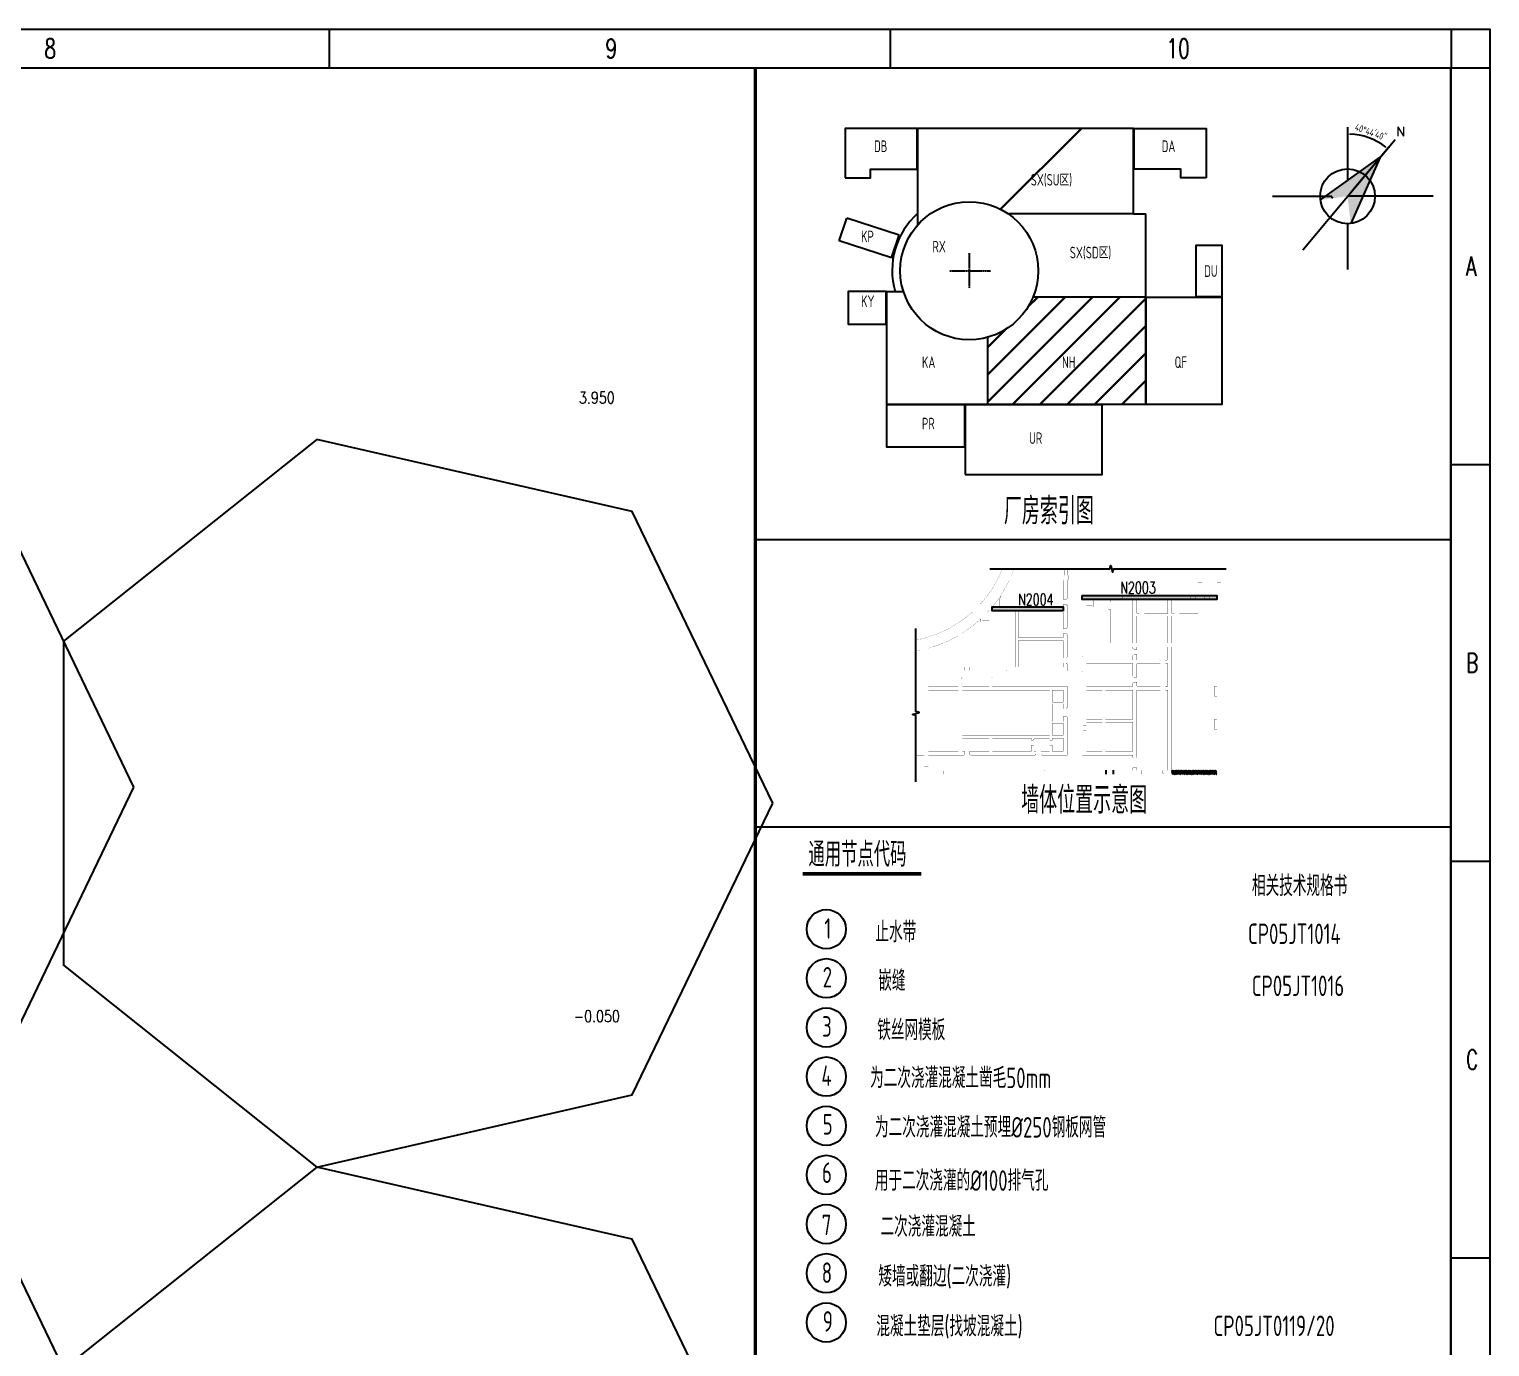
# Model space of a CAD drawing. Extents: x -383207 to 558143, y -95136 to 11777.
# Drawn here: x 400208 to 409659, y -81470 to -72949 of the extents above; entities that cross this region are included whole.
import ezdxf
from ezdxf.enums import TextEntityAlignment as Align

# ---------------------------------------------------------------- set-up
doc = ezdxf.new("R2010")
doc.units = 0
doc.linetypes.add('CENTER', pattern=[50.8, 31.75, -6.35, 6.35, -6.35])
doc.layers.get('0').update_dxf_attribs({"linetype": 'CONTINUOUS'})
for name, color, linetype in [('B版云线202106', 2, 'CONTINUOUS'), ('C77(文本)', 7, 'CONTINUOUS'), ('DIM', 3, 'CONTINUOUS'), ('NHFVVP_CenterLine', 4, 'CONTINUOUS'), ('NHJTTK', 7, 'CONTINUOUS'), ('TEXT', 4, 'CONTINUOUS'), ('THIN', 3, 'CONTINUOUS'), ('wall', 7, 'CONTINUOUS'), ('中心线', 2, 'CENTER'), ('缩略图', 4, 'CONTINUOUS')]:
    doc.layers.add(name, color=color, linetype=linetype)
doc.styles.add('DIM_FONT', font='SIMPLEX', dxfattribs={"width": 0.7, "bigfont": 'GBCBIG'})
doc.styles.add('HZ', font='TXT.shx', dxfattribs={"width": 0.7, "bigfont": 'hz.shx'})
doc.styles.add('RH', font='romans.shx', dxfattribs={"width": 0.7, "bigfont": 'hz.shx'})
doc.styles.add('ROMANT', font='ROMANT.shx', dxfattribs={"width": 0.618, "height": 450, "bigfont": 'ochinese.shx'})
doc.styles.add('S1', font='tssdeng.shx', dxfattribs={"width": 0.7, "bigfont": 'tssdchn.shx'})
doc.styles.add('TSSD_Dimension', font='Tssdeng.shx', dxfattribs={"width": 0.7, "bigfont": 'tssdchn.shx'})
doc.styles.add('TSSD_Label', font='tssdeng.shx', dxfattribs={"width": 0.7, "bigfont": 'hztxt.shx'})

# ---------------------------------------------------------------- blocks, each defined once
blk = doc.blocks.new('tk1')
at = {"color": 4, "flags": 128}
for points in [[(45508.8, -541567.7), (82683.8, -541567.7)], [(75173.8, -541567.7), (75173.8, -541817.7)], [(78803.8, -541567.7), (78803.8, -541817.7)], [(82433.8, -541567.7), (82433.8, -541817.7)], [(82683.8, -541567.7), (82683.8, -562592.7)]]:
    blk.add_lwpolyline(points, dxfattribs=at)
blk.add_lwpolyline([(46133.8, -541817.7), (82431.8, -541817.7), (82431.8, -562342.7), (46133.8, -562342.7)], close=True)
at = {"flags": 128}
for points in [[(82433.8, -541817.7), (82683.8, -541817.7)], [(82433.8, -544383.3), (82683.8, -544383.3)], [(82433.8, -546948.9), (82683.8, -546948.9)], [(82433.8, -549514.6), (82683.8, -549514.6)]]:
    blk.add_lwpolyline(points, dxfattribs=at)
at = {"layer": 'C77(文本)', "color": 4}
for p in [(77931.8, -541817.7), (82431.8, -554137.1)]:
    blk.add_line(p, (82431.8, -541817.7), dxfattribs=at)
at = {"color": 0, "style": 'HZ', "width": 0.7}
for s, p in [('8', (73332.1, -541755.2)), ('9', (76962.1, -541755.2)), ('10', (80592.1, -541755.2)), ('A', (82530.1, -543163.2)), ('B', (82530.1, -545728.8)), ('C', (82530.1, -548294.4))]:
    blk.add_text(s, height=125, dxfattribs=at).set_placement(p)
blk = doc.blocks.new('slt')
at = {"layer": 'wall'}
h = blk.add_hatch(dxfattribs=at)
h.set_pattern_fill('JIS_STN_1E', color=6, scale=6.48, style=0)
h.set_pattern_definition([(45, (83181.353, -251063.5346), (-4.582052, 4.582052), []), (45, (83185.921, -251063.5346), (-4.582052, 4.582052), [6.48, -3.24])])
h.paths.add_polyline_path([(60980.6, -243684.7), (60689, -243684.7), (60689, -243710.6), (60980.6, -243710.6)])
for p, q in [((60261.3, -243684.7), (60261.3, -243710.6)), ((60309.9, -243684.7), (60309.9, -243710.6))]:
    blk.add_line(p, q, dxfattribs=at)
at = {"layer": 'wall', "const_width": 0.972}
for points in [[(59031.7, -242843.6, 0.25589), (59593, -242381.9)], [(59650.8, -242424.3, 0.013804), (59667.5, -242381.9)], [(59577, -242560.4, 0.036163), (59636.1, -242456.7)], [(59526.1, -242628.5, 0.022164), (59570.4, -242570.1, 0.022164)], [(59462.6, -242696.6, 0.019791), (59508, -242649.6)], [(59333, -242798.2, 0.045893), (59452.9, -242705.8)], [(59112.7, -242896.2, 0.064129), (59307.1, -242814)], [(59031.7, -242914.4, 0.009987), (59064.1, -242908.1)]]:
    blk.add_lwpolyline(points, format="xyb", dxfattribs=at)
for points in [[(59992.4, -242424.3), (59992.4, -242381.9)], [(60011.8, -242424.3), (60011.8, -242381.9)], [(60109, -242424.3), (60109, -242381.9)], [(60128.5, -242424.3), (60128.5, -242381.9)], [(60750.5, -242424.3), (60750.5, -242381.9)], [(60776.5, -242424.3), (60776.5, -242381.9)], [(60980.6, -242424.3), (60980.6, -242381.9)], [(61006.5, -242424.3), (61006.5, -242381.9)], [(59985.9, -242456.7), (59636.1, -242456.7)], [(59992.4, -242424.3), (59650.8, -242424.3)], [(59985.9, -242579.9), (59985.9, -242456.7)], [(60018.3, -242424.3), (60011.8, -242424.3)], [(60013.4, -242456.7), (60011.8, -242456.7)], [(60011.8, -242575), (60011.8, -242456.7)], [(60018.3, -242451.9), (60018.3, -242424.3)], [(60109, -242424.3), (60102.5, -242424.3)], [(60102.5, -242451.9), (60102.5, -242424.3)], [(60857.5, -242456.7), (60107.4, -242456.7)], [(60750.5, -242424.3), (60128.5, -242424.3)], [(60980.6, -242424.3), (60776.5, -242424.3)], [(60857.5, -242472.9), (60857.5, -242456.7)], [(60857.5, -242472.9), (60883.4, -242472.9)], [(60980.6, -242456.7), (60883.4, -242456.7)], [(60883.4, -242472.9), (60883.4, -242456.7)], [(60980.6, -242473.4), (60980.6, -242456.7)], [(60980.6, -242472.9), (61006.5, -242472.9)], [(61006.5, -242472.9), (61006.5, -242424.3)], [(59576, -242570.1), (59570.4, -242570.1)], [(59576, -242628.5), (59576, -242570.1)], [(59585.7, -242560.4), (59577, -242560.4)], [(59585.8, -242628.5), (59585.8, -242560.4)], [(59985.9, -242579.9), (60007, -242579.9)], [(60366.6, -242553.9), (60109, -242553.9)], [(60109, -242553.9), (60109, -242908.7)], [(60173.8, -242579.9), (60134.9, -242579.9)], [(60134.9, -242579.9), (60134.9, -242618.7)], [(60173.8, -242579.9), (60173.8, -242618.7), (60134.9, -242618.7)], [(60183.5, -242579.9), (60183.5, -242628.5), (60134.9, -242628.5)], [(60277.5, -242579.9), (60183.5, -242579.9)], [(60277.5, -242579.9), (60277.5, -242596.1)], [(60371.5, -242579.9), (60293.7, -242579.9)], [(60293.7, -242579.9), (60293.7, -242596.1)], [(60371.5, -242579.9), (60371.5, -242558.8)], [(60420.1, -242579.9), (60420.1, -242558.8)], [(60436.3, -242579.9), (60420.1, -242579.9)], [(60609.6, -242553.9), (60424.9, -242553.9)], [(60436.3, -242579.9), (60436.3, -242861.7)], [(60462.2, -242670.6), (60462.2, -242579.9)], [(60614.5, -242579.9), (60462.2, -242579.9)], [(60614.5, -242579.9), (60614.5, -242558.8)], [(60646.9, -242579.9), (60646.9, -242558.8)], [(60663.1, -242579.9), (60646.9, -242579.9)], [(60804, -242553.9), (60651.7, -242553.9)], [(60663.1, -242670.6), (60663.1, -242579.9)], [(60689, -242670.6), (60689, -242579.9)], [(60808.9, -242579.9), (60689, -242579.9)], [(60808.9, -242579.9), (60808.9, -242558.8)], [(60841.3, -242579.9), (60841.3, -242558.8)], [(60857.5, -242579.9), (60841.3, -242579.9)], [(60857.5, -242553.9), (60846.1, -242553.9)], [(60857.5, -242553.9), (60857.5, -242505.3)], [(60857.5, -242505.3), (60883.4, -242505.3)], [(60857.5, -242670.6), (60857.5, -242579.9)], [(60883.4, -242553.9), (60883.4, -242505.3)], [(60894.7, -242553.9), (60883.4, -242553.9)], [(60899.6, -242579.9), (60883.4, -242579.9)], [(60883.4, -242861.7), (60883.4, -242579.9)], [(60899.6, -242579.9), (60899.6, -242558.8)], [(60899.6, -242579.9), (60899.6, -242558.8)], [(60932, -242579.9), (60932, -242558.8)], [(60932, -242579.9), (60932, -242558.8)], [(60980.6, -242579.9), (60932, -242579.9)], [(60980.6, -242553.9), (60936.8, -242553.9)], [(60980.6, -242553.9), (60980.6, -242505.3)], [(60980.6, -242505.3), (61006.5, -242505.3)], [(60980.6, -242861.7), (60980.6, -242579.9)], [(61006.5, -243710.6), (61006.5, -242505.3)], [(59508, -242715.9), (59508, -242649.6)], [(59526.1, -242628.5), (59576, -242628.5)], [(59527.4, -242654.4), (59674.9, -242654.4)], [(59527.4, -242654.4), (59527.4, -243017.3)], [(59585.8, -242628.5), (59985.9, -242628.5)], [(59674.9, -243017.3), (59674.9, -242654.4)], [(59694.3, -242654.4), (59985.9, -242654.4)], [(59694.3, -242654.4), (59694.3, -242826.1)], [(59985.9, -242628.5), (59985.9, -242612.3)], [(59985.9, -242612.3), (60007, -242612.3)], [(59985.9, -242767.8), (59985.9, -242654.4)], [(60011.8, -242762.9), (60011.8, -242617.1)], [(60134.9, -242628.5), (60134.9, -242861.7)], [(60277.5, -242596.1), (60293.7, -242596.1)], [(60277.5, -242644.7), (60293.7, -242644.7)], [(60277.5, -242644.7), (60277.5, -242861.7)], [(60293.7, -242644.7), (60293.7, -242861.7)], [(60462.2, -242670.6), (60478.4, -242670.6)], [(60478.4, -242686.8), (60478.4, -242670.6)], [(60510.8, -242670.6), (60663.1, -242670.6)], [(60510.8, -242686.8), (60510.8, -242670.6)], [(60689, -242670.6), (60705.2, -242670.6)], [(60705.2, -242686.8), (60705.2, -242670.6)], [(60737.6, -242670.6), (60857.5, -242670.6)], [(60737.6, -242686.8), (60737.6, -242670.6)], [(59452.9, -242725.7), (59452.9, -242705.8)], [(59508, -242725.7), (59452.9, -242725.7)], [(59462.6, -242715.9), (59462.6, -242696.6)], [(59508, -242715.9), (59462.6, -242715.9)], [(59508, -243017.3), (59508, -242725.7)], [(59985.9, -242767.8), (60007, -242767.8)], [(60462.2, -242861.7), (60462.2, -242686.8)], [(60462.2, -242686.8), (60478.4, -242686.8)], [(60510.8, -242686.8), (60663.1, -242686.8)], [(60663.1, -242861.7), (60663.1, -242686.8)], [(60689, -242861.7), (60689, -242686.8)], [(60689, -242686.8), (60705.2, -242686.8)], [(60737.6, -242686.8), (60857.5, -242686.8)], [(60857.5, -242861.7), (60857.5, -242686.8)], [(59307.1, -243091.8), (59307.1, -242814)], [(59333, -242798.2), (59333, -243017.3)], [(59694.3, -242826.1), (59985.9, -242826.1)], [(59694.3, -242845.5), (59694.3, -243017.3)], [(59694.3, -242845.5), (59985.9, -242845.5)], [(59985.9, -242826.1), (59985.9, -242800.2)], [(59985.9, -242800.2), (60007, -242800.2)], [(59985.9, -242958.9), (59985.9, -242845.5)], [(60011.8, -242954.1), (60011.8, -242805)], [(60277.5, -242861.7), (60134.9, -242861.7)], [(60436.3, -242861.7), (60293.7, -242861.7)], [(60663.1, -242861.7), (60462.2, -242861.7)], [(60857.5, -242861.7), (60689, -242861.7)], [(60980.6, -242861.7), (60883.4, -242861.7)], [(59064.1, -242918.1), (59064.1, -242908.1)], [(59064.1, -242918.1), (59112.7, -242918.1)], [(59064.1, -242992.6), (59064.1, -242950.5)], [(59064.1, -242950.5), (59112.7, -242950.5)], [(59112.7, -242918.1), (59112.7, -242896.2)], [(59112.7, -243140.4), (59112.7, -242950.5)], [(59985.9, -242958.9), (60007, -242958.9)], [(60109, -242950.8), (60109, -243005.9)], [(60134.9, -242913.6), (60113.9, -242913.6)], [(60134.9, -242946), (60113.9, -242946)], [(60436.3, -242887.7), (60134.9, -242887.7)], [(60134.9, -242887.7), (60134.9, -242913.6)], [(60134.9, -242946), (60134.9, -242971.9)], [(60436.3, -242887.7), (60436.3, -242899)], [(60436.3, -242941.1), (60436.3, -242971.9)], [(60462.2, -242903.9), (60441.1, -242903.9)], [(60462.2, -242936.3), (60441.1, -242936.3)], [(60462.2, -242903.9), (60462.2, -242887.7)], [(60663.1, -242887.7), (60462.2, -242887.7)], [(60462.2, -242971.9), (60462.2, -242936.3)], [(60663.1, -242971.9), (60663.1, -242887.7)], [(60689, -243684.7), (60689, -242887.7)], [(60980.6, -242887.7), (60689, -242887.7)], [(60980.6, -243140.4), (60980.6, -242887.7)], [(59064.1, -242992.6), (59031.7, -242992.6)], [(59064.1, -243025), (59031.7, -243025)], [(59064.1, -243288.1), (59064.1, -243025)], [(59333, -243017.3), (59349.2, -243017.3)], [(59333, -243043.2), (59344.4, -243043.2)], [(59333, -243043.2), (59333, -243086.9)], [(59349.2, -243017.3), (59349.2, -243038.3)], [(59381.6, -243017.3), (59508, -243017.3)], [(59381.6, -243017.3), (59381.6, -243038.3)], [(59386.5, -243043.2), (59508, -243043.2)], [(59508, -243091.8), (59508, -243043.2)], [(59527.4, -243017.3), (59626.3, -243017.3)], [(59527.4, -243043.2), (59621.4, -243043.2)], [(59527.4, -243043.2), (59527.4, -243086.9)], [(59626.3, -243017.3), (59626.3, -243038.3)], [(59658.7, -243017.3), (59674.9, -243017.3)], [(59658.7, -243017.3), (59658.7, -243038.3)], [(59663.5, -243043.2), (60011.8, -243043.2)], [(59694.3, -243017.3), (59985.9, -243017.3)], [(59985.9, -243017.3), (59985.9, -242991.3)], [(59985.9, -242991.3), (60007, -242991.3)], [(60011.8, -243043.2), (60011.8, -242996.2)], [(60109, -243048), (60109, -243300.8)], [(60134.9, -243010.8), (60113.9, -243010.8)], [(60134.9, -243043.2), (60113.9, -243043.2)], [(60134.9, -242971.9), (60436.3, -242971.9)], [(60134.9, -242994.6), (60134.9, -243010.8)], [(60134.9, -242994.6), (60436.3, -242994.6)], [(60134.9, -243043.2), (60134.9, -243140.4)], [(60436.3, -242994.6), (60436.3, -243077.2)], [(60462.2, -242971.9), (60609.6, -242971.9)], [(60462.2, -243082.1), (60462.2, -242994.6)], [(60462.2, -242994.6), (60614.5, -242994.6)], [(60614.5, -242994.6), (60614.5, -242976.8)], [(60646.9, -242994.6), (60646.9, -242976.8)], [(60646.9, -242994.6), (60663.1, -242994.6)], [(60651.7, -242971.9), (60663.1, -242971.9)], [(60663.1, -243140.4), (60663.1, -242994.6)], [(59112.7, -243140.4), (59307.1, -243140.4)], [(59307.1, -243091.8), (59328.2, -243091.8)], [(59307.1, -243140.4), (59307.1, -243124.2)], [(59307.1, -243124.2), (59328.2, -243124.2)], [(59333, -243129), (59333, -243140.4)], [(59333, -243140.4), (59508, -243140.4)], [(59522.6, -243091.8), (59508, -243091.8)], [(59508, -243140.4), (59508, -243124.2)], [(59522.6, -243124.2), (59508, -243124.2)], [(59527.4, -243129), (59527.4, -243140.4)], [(59527.4, -243140.4), (60011.8, -243140.4)], [(60011.8, -243281.3), (60011.8, -243140.4)], [(60134.9, -243140.4), (60436.3, -243140.4)], [(60436.3, -243119.3), (60436.3, -243140.4)], [(60462.2, -243082.1), (60441.1, -243082.1)], [(60462.2, -243114.5), (60441.1, -243114.5)], [(60462.2, -243114.5), (60462.2, -243140.4)], [(60462.2, -243140.4), (60609.6, -243140.4)], [(60614.5, -243166.3), (60614.5, -243145.2)], [(60646.9, -243166.3), (60646.9, -243145.2)], [(60651.7, -243140.4), (60663.1, -243140.4)], [(60980.6, -243205.2), (60964.4, -243205.2), (60964.4, -243140.4), (60980.6, -243140.4)], [(59112.7, -243166.3), (59307.1, -243166.3)], [(59112.7, -243561.5), (59112.7, -243166.3)], [(59307.1, -243561.6), (59307.1, -243166.3)], [(59333, -243166.3), (59898.4, -243166.3)], [(59333, -243166.3), (59333, -243457.9)], [(59898.4, -243166.3), (59898.4, -243457.9)], [(59914.6, -243166.3), (59985.9, -243166.3)], [(59914.6, -243244.1), (59914.6, -243166.3)], [(59914.6, -243244.1), (59985.9, -243244.1)], [(59985.9, -243244.1), (59985.9, -243166.3)], [(60134.9, -243166.3), (60238.6, -243166.3)], [(60134.9, -243166.3), (60134.9, -243305.6)], [(60238.6, -243166.3), (60238.6, -243312.1)], [(60258.1, -243312.1), (60258.1, -243166.3)], [(60258.1, -243166.3), (60436.3, -243166.3)], [(60436.3, -243166.3), (60436.3, -243354.2)], [(60462.2, -243603.7), (60462.2, -243166.3)], [(60462.2, -243166.3), (60614.5, -243166.3)], [(60646.9, -243166.3), (60663.1, -243166.3)], [(60663.1, -243684.7), (60663.1, -243166.3)], [(60980.6, -243354.2), (60980.6, -243205.2)], [(59064.1, -243288.1), (59031.7, -243288.1)], [(59064.1, -243320.5), (59031.7, -243320.5)], [(59064.1, -243545.4), (59064.1, -243320.5)], [(59914.6, -243370.4), (59914.6, -243253.8)], [(59914.6, -243253.8), (59985.9, -243253.8)], [(59985.9, -243286.2), (59985.9, -243253.8)], [(59985.9, -243370.4), (59985.9, -243334.8)], [(60011.8, -243587.5), (60011.8, -243339.6)], [(60134.9, -243305.6), (60113.9, -243305.6)], [(60134.9, -243338), (60113.9, -243338)], [(60134.9, -243338), (60134.9, -243354.2)], [(60238.6, -243312.1), (60258.1, -243312.1)], [(59914.6, -243370.4), (59985.9, -243370.4)], [(59914.6, -243457.9), (59914.6, -243380.1)], [(59914.6, -243380.1), (59985.9, -243380.1)], [(59985.9, -243457.9), (59985.9, -243380.1)], [(60109, -243342.9), (60109, -243388.2)], [(60109, -243430.4), (60109, -243587.5)], [(60134.9, -243393.1), (60113.9, -243393.1)], [(60134.9, -243425.5), (60113.9, -243425.5)], [(60134.9, -243354.2), (60238.6, -243354.2)], [(60134.9, -243373.7), (60238.6, -243373.7)], [(60134.9, -243373.7), (60134.9, -243393.1)], [(60134.9, -243425.5), (60134.9, -243561.6)], [(60238.6, -243344.5), (60238.6, -243354.2)], [(60238.6, -243344.5), (60258.1, -243344.5)], [(60238.6, -243373.7), (60238.6, -243519.5)], [(60258.1, -243354.2), (60258.1, -243344.5)], [(60258.1, -243354.2), (60436.3, -243354.2)], [(60258.1, -243519.5), (60258.1, -243373.7)], [(60258.1, -243373.7), (60436.3, -243373.7)], [(60436.3, -243373.7), (60436.3, -243561.6)], [(60980.6, -243419), (60964.4, -243419), (60964.4, -243354.2), (60980.6, -243354.2)], [(60980.6, -243684.7), (60980.6, -243419)], [(59333, -243457.9), (59898.4, -243457.9)], [(59333, -243477.3), (59333, -243561.6)], [(59333, -243477.3), (59508, -243477.3)], [(59508, -243561.6), (59508, -243477.3)], [(59527.4, -243477.3), (59780.2, -243477.3)], [(59527.4, -243477.3), (59527.4, -243561.6)], [(59780.2, -243477.3), (59780.2, -243490.3)], [(59780.2, -243490.3), (59791.5, -243490.3)], [(59780.2, -243522.7), (59780.2, -243561.6)], [(59780.2, -243522.7), (59791.5, -243522.7)], [(59796.4, -243477.3), (59898.4, -243477.3)], [(59796.4, -243485.4), (59796.4, -243477.3)], [(59796.4, -243561.6), (59796.4, -243527.6)], [(59898.4, -243490.3), (59898.4, -243477.3)], [(59898.4, -243490.3), (59914.6, -243490.3)], [(59898.4, -243561.6), (59898.4, -243522.7)], [(59898.4, -243522.7), (59914.6, -243522.7)], [(59914.6, -243457.9), (59985.9, -243457.9)], [(59914.6, -243490.3), (59914.6, -243477.3)], [(59914.6, -243477.3), (59985.9, -243477.3)], [(59914.6, -243561.6), (59914.6, -243522.7)], [(59985.9, -243477.3), (59985.9, -243561.6)], [(60238.6, -243519.5), (60258.1, -243519.5)], [(59064.1, -243545.4), (59031.7, -243545.4)], [(59086.8, -243587.5), (59031.7, -243587.5)], [(59086.8, -243587.5), (59086.8, -243611.8)], [(59112.7, -243611.8), (59086.8, -243611.8)], [(59112.7, -243561.6), (59307.1, -243561.6)], [(59112.7, -243587.5), (59344.4, -243587.5)], [(59112.7, -243587.5), (59112.7, -243587.5)], [(59112.7, -243611.8), (59112.7, -243587.5)], [(59333, -243561.6), (59349.2, -243561.6)], [(59349.2, -243561.6), (59349.2, -243582.6)], [(59381.6, -243561.6), (59508, -243561.6)], [(59381.6, -243561.6), (59381.6, -243582.6)], [(59386.5, -243587.5), (59804.5, -243587.5)], [(59527.4, -243561.6), (59780.2, -243561.6)], [(59796.4, -243561.6), (59809.3, -243561.6)], [(59809.3, -243561.6), (59809.3, -243582.6)], [(59841.7, -243561.6), (59898.4, -243561.6)], [(59841.7, -243561.6), (59841.7, -243582.6)], [(59846.6, -243587.5), (60011.8, -243587.5)], [(59914.6, -243561.6), (59985.9, -243561.6)], [(60109, -243587.5), (60436.3, -243587.5)], [(60134.9, -243561.6), (60238.6, -243561.6)], [(60238.6, -243551.9), (60238.6, -243561.6)], [(60238.6, -243551.9), (60258.1, -243551.9)], [(60258.1, -243561.6), (60258.1, -243551.9)], [(60258.1, -243561.6), (60436.3, -243561.6)], [(60436.3, -243587.5), (60436.3, -243603.7)], [(60436.3, -243603.7), (60462.2, -243603.7)], [(59086.8, -243684.7), (59031.7, -243684.7)], [(59162.9, -243710.6), (59031.7, -243710.6)], [(59112.7, -243660.4), (59086.8, -243660.4)], [(59086.8, -243660.4), (59086.8, -243684.7)], [(59112.7, -243684.7), (59112.7, -243660.4)], [(59158.1, -243684.7), (59112.7, -243684.7)], [(59162.9, -243689.6), (59162.9, -243710.6)], [(59211.5, -243689.6), (59211.5, -243710.6)], [(59333, -243710.6), (59211.5, -243710.6)], [(59333, -243684.7), (59216.4, -243684.7)], [(59333, -243684.7), (59333, -243710.6)], [(59862.8, -243684.7), (59430.2, -243684.7)], [(59430.2, -243684.7), (59430.2, -243710.6)], [(59867.6, -243710.6), (59430.2, -243710.6)], [(59867.6, -243689.6), (59867.6, -243710.6)], [(59964.8, -243689.6), (59964.8, -243710.6)], [(60261.3, -243710.6), (59964.8, -243710.6)], [(60261.3, -243684.7), (59969.7, -243684.7)], [(60261.3, -243684.7), (60261.3, -243710.6)], [(60436.3, -243684.7), (60309.9, -243684.7)], [(60309.9, -243710.6), (60309.9, -243684.7)], [(60489.7, -243710.6), (60309.9, -243710.6)], [(60436.3, -243668.5), (60436.3, -243684.7)], [(60436.3, -243668.5), (60462.2, -243668.5)], [(60462.2, -243684.7), (60462.2, -243668.5)], [(60494.6, -243684.7), (60462.2, -243684.7)], [(60494.6, -243705.8), (60494.6, -243684.7)], [(60663.1, -243684.7), (60630.7, -243684.7)], [(60630.7, -243705.8), (60630.7, -243684.7)], [(61006.5, -243710.6), (60635.5, -243710.6)], [(60980.6, -243684.7), (60689, -243684.7)]]:
    blk.add_lwpolyline(points, dxfattribs=at)
at = {"layer": 'wall', "ltscale": 10, "const_width": 0.972}
for points in [[(60018.3, -242451.9), (60013.4, -242451.9), (60013.4, -242456.7)], [(60102.5, -242451.9), (60107.4, -242451.9), (60107.4, -242456.7)], [(60007, -242579.9), (60007, -242575), (60011.8, -242575)], [(60371.5, -242558.8), (60366.6, -242558.8), (60366.6, -242553.9)], [(60420.1, -242558.8), (60424.9, -242558.8), (60424.9, -242553.9)], [(60614.5, -242558.8), (60609.6, -242558.8), (60609.6, -242553.9)], [(60646.9, -242558.8), (60651.7, -242558.8), (60651.7, -242553.9)], [(60808.9, -242558.8), (60804, -242558.8), (60804, -242553.9)], [(60841.3, -242558.8), (60846.1, -242558.8), (60846.1, -242553.9)], [(60899.6, -242558.8), (60894.7, -242558.8), (60894.7, -242553.9)], [(60932, -242558.8), (60936.8, -242558.8), (60936.8, -242553.9)], [(60007, -242612.3), (60007, -242617.1), (60011.8, -242617.1)], [(60007, -242767.8), (60007, -242762.9), (60011.8, -242762.9)], [(60007, -242800.2), (60007, -242805), (60011.8, -242805)], [(60007, -242958.9), (60007, -242954.1), (60011.8, -242954.1)], [(60113.9, -242913.6), (60113.9, -242908.7), (60109, -242908.7)], [(60113.9, -242946), (60113.9, -242950.8), (60109, -242950.8)], [(60441.1, -242903.9), (60441.1, -242899), (60436.3, -242899)], [(60441.1, -242936.3), (60441.1, -242941.1), (60436.3, -242941.1)], [(59349.2, -243038.3), (59344.4, -243038.3), (59344.4, -243043.2)], [(59381.6, -243038.3), (59386.5, -243038.3), (59386.5, -243043.2)], [(59626.3, -243038.3), (59621.4, -243038.3), (59621.4, -243043.2)], [(59658.7, -243038.3), (59663.5, -243038.3), (59663.5, -243043.2)], [(60007, -242991.3), (60007, -242996.2), (60011.8, -242996.2)], [(60113.9, -243010.8), (60113.9, -243005.9), (60109, -243005.9)], [(60113.9, -243043.2), (60113.9, -243048), (60109, -243048)], [(60614.5, -242976.8), (60609.6, -242976.8), (60609.6, -242971.9)], [(60646.9, -242976.8), (60651.7, -242976.8), (60651.7, -242971.9)], [(59328.2, -243091.8), (59328.2, -243086.9), (59333, -243086.9)], [(59328.2, -243124.2), (59328.2, -243129), (59333, -243129)], [(59522.6, -243091.8), (59522.6, -243086.9), (59527.4, -243086.9)], [(59522.6, -243124.2), (59522.6, -243129), (59527.4, -243129)], [(60441.1, -243082.1), (60441.1, -243077.2), (60436.3, -243077.2)], [(60441.1, -243114.5), (60441.1, -243119.3), (60436.3, -243119.3)], [(60614.5, -243145.2), (60609.6, -243145.2), (60609.6, -243140.4)], [(60646.9, -243145.2), (60651.7, -243145.2), (60651.7, -243140.4)], [(60007, -243286.2), (59985.9, -243286.2)], [(59985.9, -243334.8), (60007, -243334.8)], [(60007, -243286.2), (60007, -243281.3), (60011.8, -243281.3)], [(60007, -243334.8), (60007, -243339.6), (60011.8, -243339.6)], [(60113.9, -243305.6), (60113.9, -243300.8), (60109, -243300.8)], [(60113.9, -243338), (60113.9, -243342.9), (60109, -243342.9)], [(60113.9, -243393.1), (60113.9, -243388.2), (60109, -243388.2)], [(60113.9, -243425.5), (60113.9, -243430.4), (60109, -243430.4)], [(59791.5, -243490.3), (59791.5, -243485.4), (59796.4, -243485.4)], [(59791.5, -243522.7), (59791.5, -243527.6), (59796.4, -243527.6)], [(59349.2, -243582.6), (59344.4, -243582.6), (59344.4, -243587.5)], [(59381.6, -243582.6), (59386.5, -243582.6), (59386.5, -243587.5)], [(59809.3, -243582.6), (59804.5, -243582.6), (59804.5, -243587.5)], [(59841.7, -243582.6), (59846.6, -243582.6), (59846.6, -243587.5)], [(59162.9, -243689.6), (59158.1, -243689.6), (59158.1, -243684.7)], [(59211.5, -243689.6), (59216.4, -243689.6), (59216.4, -243684.7)], [(59867.6, -243689.6), (59862.8, -243689.6), (59862.8, -243684.7)], [(59964.8, -243689.6), (59969.7, -243689.6), (59969.7, -243684.7)], [(60494.6, -243705.8), (60489.7, -243705.8), (60489.7, -243710.6)], [(60630.7, -243705.8), (60635.5, -243705.8), (60635.5, -243710.6)]]:
    blk.add_lwpolyline(points, dxfattribs=at)
at = {"layer": 'wall'}
blk.add_arc((59576, -242570.1), 0.0162, 0, 90, dxfattribs=at)
blk = doc.blocks.new('_ClosedBlank')
at = {"color": 0}
blk.add_lwpolyline([(0, 0, 0, 0.658, 0), (-2.5, 0, 0.658, 0.658, 0)], format="xyseb", dxfattribs=at)
blk = doc.blocks.new('A$C5E8E3E41')
at = {"layer": 'DIM'}
blk.add_line((160, -2794), (1787, -851), dxfattribs=at)
blk.add_arc((0, -2986), 2685, 52.20852, 87.86565, dxfattribs=at)
at = {"layer": '缩略图'}
for p, q in [((0, 0), (0, -2316)), ((-1925, -5287), (2050, -536)), ((-3235, -2986), (-671, -2986)), ((3695, -2985), (0, -2986)), ((0, -4168), (0, -6137))]:
    blk.add_line(p, q, dxfattribs=at)
blk.add_lwpolyline([(-1172, -3135), (1408, -1304), (135, -4160)], dxfattribs=at)
blk.add_circle((0, -2986), 1181, dxfattribs=at)
blk.add_point((-669, -3033), dxfattribs=at)
blk.add_point((-669, -3033), dxfattribs=at)
for points in [[(0, -2986), (-1172, -3135), (1408, -1304)], [(135, -4160), (1408, -1304), (0, -2986)]]:
    blk.add_solid(points, dxfattribs=at)
at = {"layer": 'DIM', "xscale": 100, "yscale": 100, "zscale": 100}
for p, rotation in [((0, -301), 178.9328260940947), ((1723, -927), 321.1413489768363)]:
    blk.add_blockref('_ClosedBlank', p, dxfattribs=dict(at, rotation=rotation))
at = {"layer": 'DIM', "color": 7, "insert": (1004, -222), "char_height": 300, "attachment_point": 5, "rotation": 340.03709, "style": 'TSSD_Dimension'}
blk.add_mtext('\\A1;40°44\'40"', dxfattribs=at)
at = {"layer": '缩略图', "style": 'ROMANT'}
blk.add_text('N', height=400, dxfattribs=at).set_placement((2099, -395))
blk = doc.blocks.new('A$C3CC76250')
at = {"layer": 'TEXT', "lineweight": 30}
h = blk.add_hatch(dxfattribs=at)
h.set_pattern_fill('ANSI31', color=256, scale=3000, style=0)
h.set_pattern_definition([(45, (-770190, -402651), (-6735.19, 6735.19), [])])
h.paths.add_polyline_path([(1880, 0), (1880, -2491, -0.375525), (4213, -2205), (7459, -2205), (7459, 0)])
h.paths.add_polyline_path([(4726, -1554), (6007, -1554), (6007, -1104), (4726, -1104)], flags=24)
h = blk.add_hatch(dxfattribs=at)
h.set_pattern_fill('ANSI31', color=5, scale=4000, style=0)
h.set_pattern_definition([(45, (-510316.34, 2095162.27), (-353.55339, 353.55339), [])])
h.paths.add_polyline_path([(7781, -4361), (4861, -4361, -0.231141), (3690, -5401), (3690, -7140), (7781, -7140)])
h.paths.add_polyline_path([(5553, -6236), (5965, -6236), (5965, -5872), (5553, -5872)], flags=24)
at = {"linetype": 'CENTER', "ltscale": 0.3}
blk.add_line((7459, -2205), (4213, -2205), dxfattribs=at)
at = {"layer": '中心线'}
for p, q in [((3210, -3227), (3210, -4134)), ((2709, -3682), (3757, -3682))]:
    blk.add_line(p, q, dxfattribs=at)
at = {"layer": '缩略图'}
for p, q in [((7459, 0), (1880, 0)), ((1880, -2491), (1880, 0)), ((7459, -2205), (7459, 0)), ((7459, -2205), (7781, -2205)), ((7781, -7140), (7781, -2205)), ((-152, -2905), (39, -2319)), ((1397, -2765), (39, -2319)), ((1202, -3349), (-152, -2905)), ((1202, -3349), (1397, -2765)), ((1068, -4221), (1068, -7140)), ((1068, -4221), (1509, -4221)), ((7781, -4361), (4861, -4361)), ((3690, -7140), (3690, -5401)), ((3690, -7140), (1068, -7140)), ((7781, -7140), (3690, -7140))]:
    blk.add_line(p, q, dxfattribs=at)
for points in [[(0, -1281), (651, -1281), (651, -1050), (1862, -1050), (1862, 0), (0, 0), (0, -1281)], [(9339, -1281), (8688, -1281), (8688, -1050), (7477, -1050), (7477, 0), (9339, 0), (9339, -1281)], [(1068, -7147), (1068, -8239), (3097, -8239), (3097, -7147), (1068, -7147)]]:
    blk.add_lwpolyline(points, dxfattribs=at)
for points in [[(9083, -4354), (9083, -3017), (9748, -3017), (9748, -4354)], [(1057, -4221), (77, -4221), (77, -5061), (1057, -5061)], [(7788, -4361), (9748, -4361), (9748, -7140), (7788, -7140)], [(3105, -8953), (6654, -8953), (6654, -7147), (3105, -7147)]]:
    blk.add_lwpolyline(points, close=True, dxfattribs=at)
blk.add_circle((3210, -3682), 1785, dxfattribs=at)
blk.add_arc((3210, -3682), 1995, 131.8145, 195.6747, dxfattribs=at)
at = {"layer": 'TEXT', "color": 7, "lineweight": 30, "xscale": 0.6000000000000001, "yscale": 0.6000000000000001, "zscale": 0.6000000000000001}
blk.add_blockref('A$C5E8E3E41', (13001, 36), dxfattribs=at)
at = {"color": 0, "linetype": 'ByBlock', "style": 'TSSD_Label', "width": 0.7}
for s, p in [('DB', (748, -610)), ('DA', (8191, -610)), ('KP', (411, -2945)), ('RX', (2258, -3207)), ('DU', (9291, -3840)), ('KY', (411, -4620)), ('KA', (1987, -6198)), ('NH', (5613, -6198)), ('QF', (8525, -6198)), ('PR', (1987, -7785)), ('UR', (4761, -8162))]:
    blk.add_text(s, height=300, dxfattribs=at).set_placement(p)
at = {"linetype": 'ByBlock', "style": 'TSSD_Label', "width": 0.7}
for s, p in [('SX(SU区)', (4801, -1479)), ('SX(SD区)', (5813, -3361))]:
    blk.add_text(s, height=300, dxfattribs=at).set_placement(p)
blk = doc.blocks.new('A$C4f303797')
at = {"layer": 'TEXT', "color": 7, "lineweight": 30, "xscale": 0.5, "yscale": 0.5, "zscale": 0.5}
blk.add_blockref('A$C3CC76250', (76, 4477), dxfattribs=at)
at = {"layer": 'C77(文本)', "color": 0, "style": 'S1', "width": 0.7}
blk.add_text('厂房索引图', height=350, dxfattribs=at).set_placement((2130, -751), align=Align.BOTTOM_LEFT)
blk = doc.blocks.new('A$Cc6a5050b')
at = {"layer": 'NHFVVP_CenterLine', "ltscale": 10}
blk.add_blockref('A$C4f303797', (-7851, -5335), dxfattribs=at)

msp = doc.modelspace()

# ---------------------------------------------------------------- hatches: boundary and pattern name
at = {"layer": 'B版云线202106'}
h = msp.add_hatch(color=256, dxfattribs=at)
h.dxf.hatch_style = 1
h.paths.add_polyline_path([(407021.8, -76610.6), (407893.4, -76610.6), (407893.4, -76636.5), (407021.8, -76636.5)])
h.paths.add_polyline_path([(406898.7, -76711), (406439, -76711), (406439, -76685.1), (406898.7, -76685.1)])

# ---------------------------------------------------------------- linework, layer by layer
for points in [[(372483.6, -72948.5), (409658.6, -72948.5), (409658.6, -93973.5), (372483.6, -93973.5)], [(400885.4, -77850.5), (399976.7, -75963.5), (397934.7, -75497.4), (396297.1, -76803.3), (396297.1, -78897.8), (397934.7, -80203.7), (399976.7, -79737.6)], [(405019.3, -77954.2), (404110.6, -76067.2), (402068.6, -75601.1), (400431.1, -76907), (400431.1, -79001.5), (402068.6, -80307.4), (404110.6, -79841.3)], [(400885.4, -82556.8), (399976.7, -80669.8), (397934.7, -80203.7), (396297.1, -81509.6), (396297.1, -83604.1), (397934.7, -84910), (399976.7, -84443.9)], [(405019.3, -82660.5), (404110.6, -80773.5), (402068.6, -80307.4), (400431.1, -81613.3), (400431.1, -83707.8), (402068.6, -85013.7), (404110.6, -84547.6)]]:
    msp.add_lwpolyline(points, close=True)
at = {"layer": 'C77(文本)', "const_width": 23.9}
msp.add_lwpolyline([(405213.6, -78411.3), (405979.9, -78411.3)], dxfattribs=at)
at = {"layer": 'C77(文本)', "color": 4}
for centre in [(405366, -78768.9), (405366, -79086.9), (405366, -79404.9), (405366, -79722.9), (405366, -80040.9), (405366, -80358.9), (405366, -80676.9), (405366, -80994.9), (405366, -81312.9)]:
    msp.add_circle(centre, 127.2, dxfattribs=at)
at = {"layer": 'NHJTTK', "ltscale": 0.01}
for points in [[(407021.8, -76610.6), (407893.4, -76610.6), (407893.4, -76636.5), (407021.8, -76636.5)], [(406898.7, -76711), (406439, -76711), (406439, -76685.1), (406898.7, -76685.1)]]:
    msp.add_lwpolyline(points, close=True, dxfattribs=at)
at = {"layer": 'THIN', "ltscale": 0.01}
for points in [[(406424.7, -76438.6), (407199.5, -76438.6), (407206.5, -76416.6), (407218.5, -76460.6), (407225.5, -76438.6), (407952.4, -76438.6)], [(405944.5, -77816.1), (405944.5, -77387), (405922.5, -77380), (405966.5, -77368), (405944.5, -77361), (405944.5, -76824.7)]]:
    msp.add_lwpolyline(points, dxfattribs=at)
at = {"layer": '缩略图'}
for p, q in [((404906.6, -76249.7), (409406.6, -76249.7)), ((404906.6, -78106.4), (409406.6, -78106.4))]:
    msp.add_line(p, q, dxfattribs=at)
at = {"layer": '缩略图', "const_width": 20}
msp.add_lwpolyline([(409406.6, -87585.7), (404906.6, -87585.7), (404906.6, -73198.5)], dxfattribs=at)

# ---------------------------------------------------------------- block references
at = {"layer": 'B版云线202106'}
msp.add_blockref('tk1', (326974.8, 468619.2), dxfattribs=at)
at = {"layer": 'B版云线202106', "xscale": 0.5, "yscale": 0.5, "zscale": 0.5}
msp.add_blockref('A$Cc6a5050b', (409375.5, -73161.3), dxfattribs=at)
at = {"layer": 'NHJTTK'}
msp.add_blockref('slt', (346912.8, 165943.3), dxfattribs=at)

# ---------------------------------------------------------------- texts
at = {"layer": 'C77(文本)', "color": 0, "style": 'S1', "width": 0.7}
msp.add_text('墙体位置示意图', height=175, dxfattribs=at).set_placement((406626.8, -78074.3), align=Align.BOTTOM_LEFT)
at = {"layer": 'C77(文本)', "style": 'S1', "width": 0.7}
msp.add_text('通用节点代码', height=159, dxfattribs=at).set_placement((405250.2, -78365))
at = {"layer": 'C77(文本)', "color": 4, "style": 'S1', "width": 0.7}
for s, p in [('相关技术规格书', (408119.9, -78555.2)), ('1', (405353.1, -78831.1)), ('止水带', (405684, -78853.9)), ('CP05JT1014', (408093.9, -78865.3)), ('2', (405342.6, -79146.2)), ('嵌缝', (405701.9, -79168)), ('CP05JT1016', (408118.4, -79201.8)), ('3', (405338.7, -79464.4)), ('铁丝网模板', (405695.1, -79487.4)), ('4', (405334.3, -79782.9)), (' 为二次浇灌混凝土凿毛50mm', (405592.6, -79797.2)), ('5', (405342.3, -80097.5)), ('为二次浇灌混凝土预埋%%C250钢板网管', (405680.9, -80116.9)), ('6', (405338, -80410.4)), ('用于二次浇灌的%%c100排气孔', (405679.7, -80461.4)), ('7', (405336.3, -80747.9)), ('二次浇灌混凝土', (405716.5, -80758.9)), ('8', (405336.2, -81057.2)), ('矮墙或翻边(二次浇灌)', (405702.9, -81080.6)), ('9', (405343, -81372.1)), ('混凝土垫层(找坡混凝土)', (405689.3, -81403.6)), ('CP05JT0119/20', (407870.8, -81401))]:
    msp.add_text(s, height=132.5, dxfattribs=at).set_placement(p)
at = {"layer": 'TEXT', "style": 'DIM_FONT', "width": 0.8}
for s, p in [('3.950', (403881, -75331.9)), ('-0.050', (403881, -79331.9))]:
    msp.add_text(s, height=75, dxfattribs=at).set_placement(p, align=Align.MIDDLE)
at = {"layer": 'TEXT', "color": 6, "style": 'RH', "width": 0.7}
for s, p in [('N2003', (407267.9, -76598.1)), ('N2004', (406606.6, -76674.2))]:
    msp.add_text(s, height=75, dxfattribs=at).set_placement(p)

doc.saveas('drawing.dxf')
